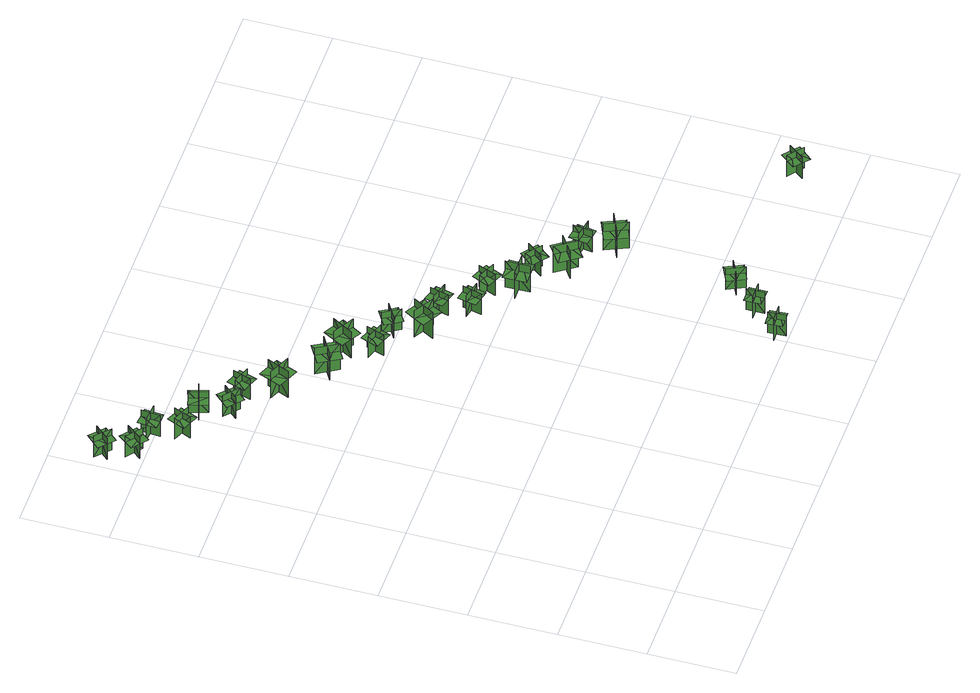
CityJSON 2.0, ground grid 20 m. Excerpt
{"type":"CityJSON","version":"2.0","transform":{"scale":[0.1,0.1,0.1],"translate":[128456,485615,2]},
"CityObjects":{
"tree1":{"type":"SolitaryVegetationObject","geometry":[{"type":"MultiSurface","lod":"1","boundaries":[[[0,1,2]],[[0,2,3]],[[4,5,6]],[[4,6,7]],[[8,9,10]],[[8,10,11]],[[8,11,12]],[[8,12,13]]]}]},
"tree2":{"type":"SolitaryVegetationObject","geometry":[{"type":"MultiSurface","lod":"1","boundaries":[[[14,15,16]],[[14,16,17]],[[18,19,20]],[[18,20,21]],[[22,23,24]],[[22,24,25]],[[22,25,26]],[[22,26,27]]]}]},
"tree3":{"type":"SolitaryVegetationObject","geometry":[{"type":"MultiSurface","lod":"1","boundaries":[[[28,29,30]],[[28,30,31]],[[32,33,34]],[[32,34,35]],[[36,37,38]],[[36,38,39]],[[36,39,40]],[[36,40,41]]]}]},
"tree4":{"type":"SolitaryVegetationObject","geometry":[{"type":"MultiSurface","lod":"1","boundaries":[[[42,43,44]],[[42,44,45]],[[46,47,48]],[[46,48,49]],[[50,51,52]],[[50,52,53]],[[50,53,54]],[[50,54,55]]]}]},
"tree5":{"type":"SolitaryVegetationObject","geometry":[{"type":"MultiSurface","lod":"1","boundaries":[[[56,57,58]],[[56,58,59]],[[60,61,62]],[[60,62,63]],[[64,65,66]],[[64,66,67]],[[64,67,68]],[[64,68,69]]]}]},
"tree6":{"type":"SolitaryVegetationObject","geometry":[{"type":"MultiSurface","lod":"1","boundaries":[[[70,71,72]],[[70,72,73]],[[74,75,76]],[[74,76,77]],[[78,79,80]],[[78,80,81]],[[78,81,82]],[[78,82,83]]]}]},
"tree7":{"type":"SolitaryVegetationObject","geometry":[{"type":"MultiSurface","lod":"1","boundaries":[[[84,85,86]],[[84,86,87]],[[88,89,90]],[[88,90,91]],[[92,93,94]],[[92,94,95]],[[92,95,96]],[[92,96,97]]]}]},
"tree8":{"type":"SolitaryVegetationObject","geometry":[{"type":"MultiSurface","lod":"1","boundaries":[[[98,99,100]],[[98,100,101]],[[102,103,104]],[[102,104,105]],[[106,107,108]],[[106,108,109]],[[106,109,110]],[[106,110,111]]]}]},
"tree9":{"type":"SolitaryVegetationObject","geometry":[{"type":"MultiSurface","lod":"1","boundaries":[[[112,113,114]],[[112,114,115]],[[116,117,118]],[[116,118,119]],[[120,121,122]],[[120,122,123]],[[120,123,124]],[[120,124,125]]]}]},
"tree10":{"type":"SolitaryVegetationObject","geometry":[{"type":"MultiSurface","lod":"1","boundaries":[[[126,127,128]],[[126,128,129]],[[130,131,132]],[[130,132,133]],[[134,135,136]],[[134,136,137]],[[134,137,138]],[[134,138,139]]]}]},
"tree11":{"type":"SolitaryVegetationObject","geometry":[{"type":"MultiSurface","lod":"1","boundaries":[[[140,141,142]],[[140,142,143]],[[144,145,146]],[[144,146,147]],[[148,149,150]],[[148,150,151]],[[148,151,152]],[[148,152,153]]]}]},
"tree12":{"type":"SolitaryVegetationObject","geometry":[{"type":"MultiSurface","lod":"1","boundaries":[[[154,155,156]],[[154,156,157]],[[158,159,160]],[[158,160,161]],[[162,163,164]],[[162,164,165]],[[162,165,166]],[[162,166,167]]]}]},
"tree13":{"type":"SolitaryVegetationObject","geometry":[{"type":"MultiSurface","lod":"1","boundaries":[[[168,169,170]],[[168,170,171]],[[172,173,174]],[[172,174,175]],[[176,177,178]],[[176,178,179]],[[176,179,180]],[[176,180,181]]]}]},
"tree14":{"type":"SolitaryVegetationObject","geometry":[{"type":"MultiSurface","lod":"1","boundaries":[[[182,183,184]],[[182,184,185]],[[186,187,188]],[[186,188,189]],[[190,191,192]],[[190,192,193]],[[190,193,194]],[[190,194,195]]]}]},
"tree15":{"type":"SolitaryVegetationObject","geometry":[{"type":"MultiSurface","lod":"1","boundaries":[[[196,197,198]],[[196,198,199]],[[200,201,202]],[[200,202,203]],[[204,205,206]],[[204,206,207]],[[204,207,208]],[[204,208,209]]]}]},
"tree16":{"type":"SolitaryVegetationObject","geometry":[{"type":"MultiSurface","lod":"1","boundaries":[[[210,211,212]],[[210,212,213]],[[214,215,216]],[[214,216,217]],[[218,219,220]],[[218,220,221]],[[218,221,222]],[[218,222,223]]]}]},
"tree17":{"type":"SolitaryVegetationObject","geometry":[{"type":"MultiSurface","lod":"1","boundaries":[[[224,225,226]],[[224,226,227]],[[228,229,230]],[[228,230,231]],[[232,233,234]],[[232,234,235]],[[232,235,236]],[[232,236,237]]]}]},
"tree18":{"type":"SolitaryVegetationObject","geometry":[{"type":"MultiSurface","lod":"1","boundaries":[[[238,239,240]],[[238,240,241]],[[242,243,244]],[[242,244,245]],[[246,247,248]],[[246,248,249]],[[246,249,250]],[[246,250,251]]]}]},
"tree19":{"type":"SolitaryVegetationObject","geometry":[{"type":"MultiSurface","lod":"1","boundaries":[[[252,253,254]],[[252,254,255]],[[256,257,258]],[[256,258,259]],[[260,261,262]],[[260,262,263]],[[260,263,264]],[[260,264,265]]]}]},
"tree20":{"type":"SolitaryVegetationObject","geometry":[{"type":"MultiSurface","lod":"1","boundaries":[[[266,267,268]],[[266,268,269]],[[270,271,272]],[[270,272,273]],[[274,275,276]],[[274,276,277]],[[274,277,278]],[[274,278,279]]]}]},
"tree21":{"type":"SolitaryVegetationObject","geometry":[{"type":"MultiSurface","lod":"1","boundaries":[[[280,281,282]],[[280,282,283]],[[284,285,286]],[[284,286,287]],[[288,289,290]],[[288,290,291]],[[288,291,292]],[[288,292,293]]]}]},
"tree22":{"type":"SolitaryVegetationObject","geometry":[{"type":"MultiSurface","lod":"1","boundaries":[[[294,295,296]],[[294,296,297]],[[298,299,300]],[[298,300,301]],[[302,303,304]],[[302,304,305]],[[302,305,306]],[[302,306,307]]]}]},
"tree23":{"type":"SolitaryVegetationObject","geometry":[{"type":"MultiSurface","lod":"1","boundaries":[[[308,309,310]],[[308,310,311]],[[312,313,314]],[[312,314,315]],[[316,317,318]],[[316,318,319]],[[316,319,320]],[[316,320,321]]]}]},
"tree24":{"type":"SolitaryVegetationObject","geometry":[{"type":"MultiSurface","lod":"1","boundaries":[[[322,323,324]],[[322,324,325]],[[326,327,328]],[[326,328,329]],[[330,331,332]],[[330,332,333]],[[330,333,334]],[[330,334,335]]]}]},
"tree25":{"type":"SolitaryVegetationObject","geometry":[{"type":"MultiSurface","lod":"1","boundaries":[[[336,337,338]],[[336,338,339]],[[340,341,342]],[[340,342,343]],[[344,345,346]],[[344,346,347]],[[344,347,348]],[[344,348,349]]]}]}
},
"vertices":[
[24,1304,4],[56,1274,4],[56,1274,66],[24,1304,66],[25,1275,4],[55,1307,4],[55,1307,66],[25,1275,66],[25,1275,49],[41,1260,49],[71,1292,49],[55,1307,49],[38,1322,49],[8,1290,49],
[49,1210,4],[77,1244,4],[77,1244,65],[49,1210,65],[79,1212,4],[44,1240,4],[44,1240,65],[79,1212,65],[79,1212,48],[93,1230,48],[58,1258,48],[44,1240,48],[30,1223,48],[65,1195,48],
[149,1210,4],[105,1213,4],[105,1213,66],[149,1210,66],[130,1232,4],[126,1188,4],[126,1188,66],[130,1232,66],[130,1232,48],[108,1234,48],[104,1190,48],[126,1188,48],[148,1187,48],[152,1231,48],
[170,1139,3],[129,1156,3],[129,1156,64],[170,1139,64],[159,1166,3],[142,1126,3],[142,1126,64],[159,1166,64],[159,1166,47],[139,1175,47],[122,1134,47],[142,1126,47],[162,1117,47],[180,1158,47],
[200,1125,3],[243,1138,3],[243,1138,65],[200,1125,65],[227,1111,3],[213,1153,3],[213,1153,65],[227,1111,65],[227,1111,48],[248,1118,48],[234,1160,48],[213,1153,48],[192,1147,48],[205,1104,48],
[227,1080,1],[260,1051,1],[260,1051,63],[227,1080,63],[229,1051,1],[258,1084,1],[258,1084,63],[229,1051,63],[229,1051,46],[245,1036,46],[275,1069,46],[258,1084,46],[242,1099,46],[212,1066,46],
[319,1054,3],[277,1068,3],[277,1068,64],[319,1054,64],[306,1080,3],[292,1039,3],[292,1039,64],[306,1080,64],[306,1080,47],[285,1088,47],[271,1046,47],[292,1039,47],[312,1031,47],[327,1073,47],
[310,999,2],[360,976,2],[360,976,79],[310,999,79],[323,964,2],[345,1015,2],[345,1015,79],[323,964,79],[323,964,57],[348,953,57],[370,1004,57],[345,1015,57],[320,1026,57],[298,975,57],
[409,931,2],[437,883,2],[437,883,79],[409,931,79],[400,895,2],[448,923,2],[448,923,79],[400,895,79],[400,895,58],[414,871,58],[461,899,58],[448,923,58],[434,947,58],[386,919,58],
[468,907,3],[516,879,3],[516,879,80],[468,907,80],[477,871,3],[505,919,3],[505,919,80],[477,871,80],[477,871,58],[501,857,58],[529,905,58],[505,919,58],[481,933,58],[453,885,58],
[532,822,3],[490,837,3],[490,837,64],[532,822,64],[519,849,3],[505,807,3],[505,807,64],[519,849,64],[519,849,47],[499,856,47],[484,815,47],[505,807,47],[526,800,47],[540,841,47],
[814,6,6],[812,47,6],[812,47,68],[814,6,68],[834,29,6],[793,27,6],[793,27,68],[834,29,68],[834,29,52],[833,48,52],[792,46,52],[793,27,52],[794,7,52],[835,9,52],
[569,832,3],[592,794,3],[592,794,64],[569,832,64],[562,803,3],[600,826,3],[600,826,64],[562,803,64],[562,803,47],[574,784,47],[611,808,47],[600,826,47],[588,845,47],[550,822,47],
[615,772,2],[587,724,2],[587,724,79],[615,772,79],[579,762,2],[627,735,2],[627,735,79],[579,762,79],[579,762,57],[566,738,57],[614,711,57],[627,735,57],[641,759,57],[593,786,57],
[675,756,2],[664,713,2],[664,713,63],[675,756,63],[650,741,2],[692,730,2],[692,730,63],[650,741,63],[650,741,46],[644,720,46],[687,708,46],[692,730,46],[698,751,46],[656,763,46],
[698,690,3],[687,647,3],[687,647,64],[698,690,64],[672,675,3],[715,665,3],[715,665,64],[672,675,64],[672,675,47],[667,653,47],[710,643,47],[715,665,47],[720,686,47],[677,696,47],
[869,71,3],[869,112,3],[869,112,65],[869,71,65],[890,92,3],[849,92,3],[849,92,65],[890,92,65],[890,92,49],[890,112,49],[849,111,49],[849,92,49],[849,72,49],[890,72,49],
[778,648,4],[737,666,4],[737,666,66],[778,648,66],[767,676,4],[750,635,4],[750,635,66],[767,676,66],[767,676,49],[747,684,49],[729,644,49],[750,635,49],[770,626,49],[787,667,49],
[784,568,3],[783,623,3],[783,623,79],[784,568,79],[809,594,3],[754,593,3],[754,593,79],[809,594,79],[809,594,58],[809,622,58],[754,621,58],[754,593,58],[755,566,58],[810,567,58],
[917,173,1],[936,133,1],[936,133,62],[917,173,62],[907,146,1],[947,165,1],[947,165,62],[907,146,62],[907,146,45],[916,126,45],[956,144,45],[947,165,45],[937,185,45],[897,166,45],
[865,566,5],[831,593,5],[831,593,66],[865,566,66],[862,595,5],[835,560,5],[835,560,66],[862,595,66],[862,595,49],[845,608,49],[817,574,49],[835,560,49],[852,546,49],[880,581,49],
[887,493,3],[855,538,3],[855,538,80],[887,493,80],[894,529,3],[848,498,3],[848,498,80],[894,529,80],[894,529,58],[878,552,58],[832,520,58],[848,498,58],[864,475,58],[909,506,58],
[921,502,4],[965,495,4],[965,495,66],[921,502,66],[939,478,4],[945,522,4],[945,522,66],[939,478,66],[939,478,48],[960,475,48],[967,519,48],[945,522,48],[923,525,48],[917,482,48],
[953,457,3],[975,406,3],[975,406,80],[953,457,80],[939,423,3],[990,445,3],[990,445,80],[939,423,80],[939,423,58],[950,398,58],[1001,420,58],[990,445,58],[979,470,58],[928,449,58],
[1319,123,3],[1284,151,3],[1284,151,65],[1319,123,65],[1316,153,3],[1288,118,3],[1288,118,65],[1316,153,65],[1316,153,48],[1299,167,48],[1271,133,48],[1288,118,48],[1305,104,48],[1333,138,48]
]}
